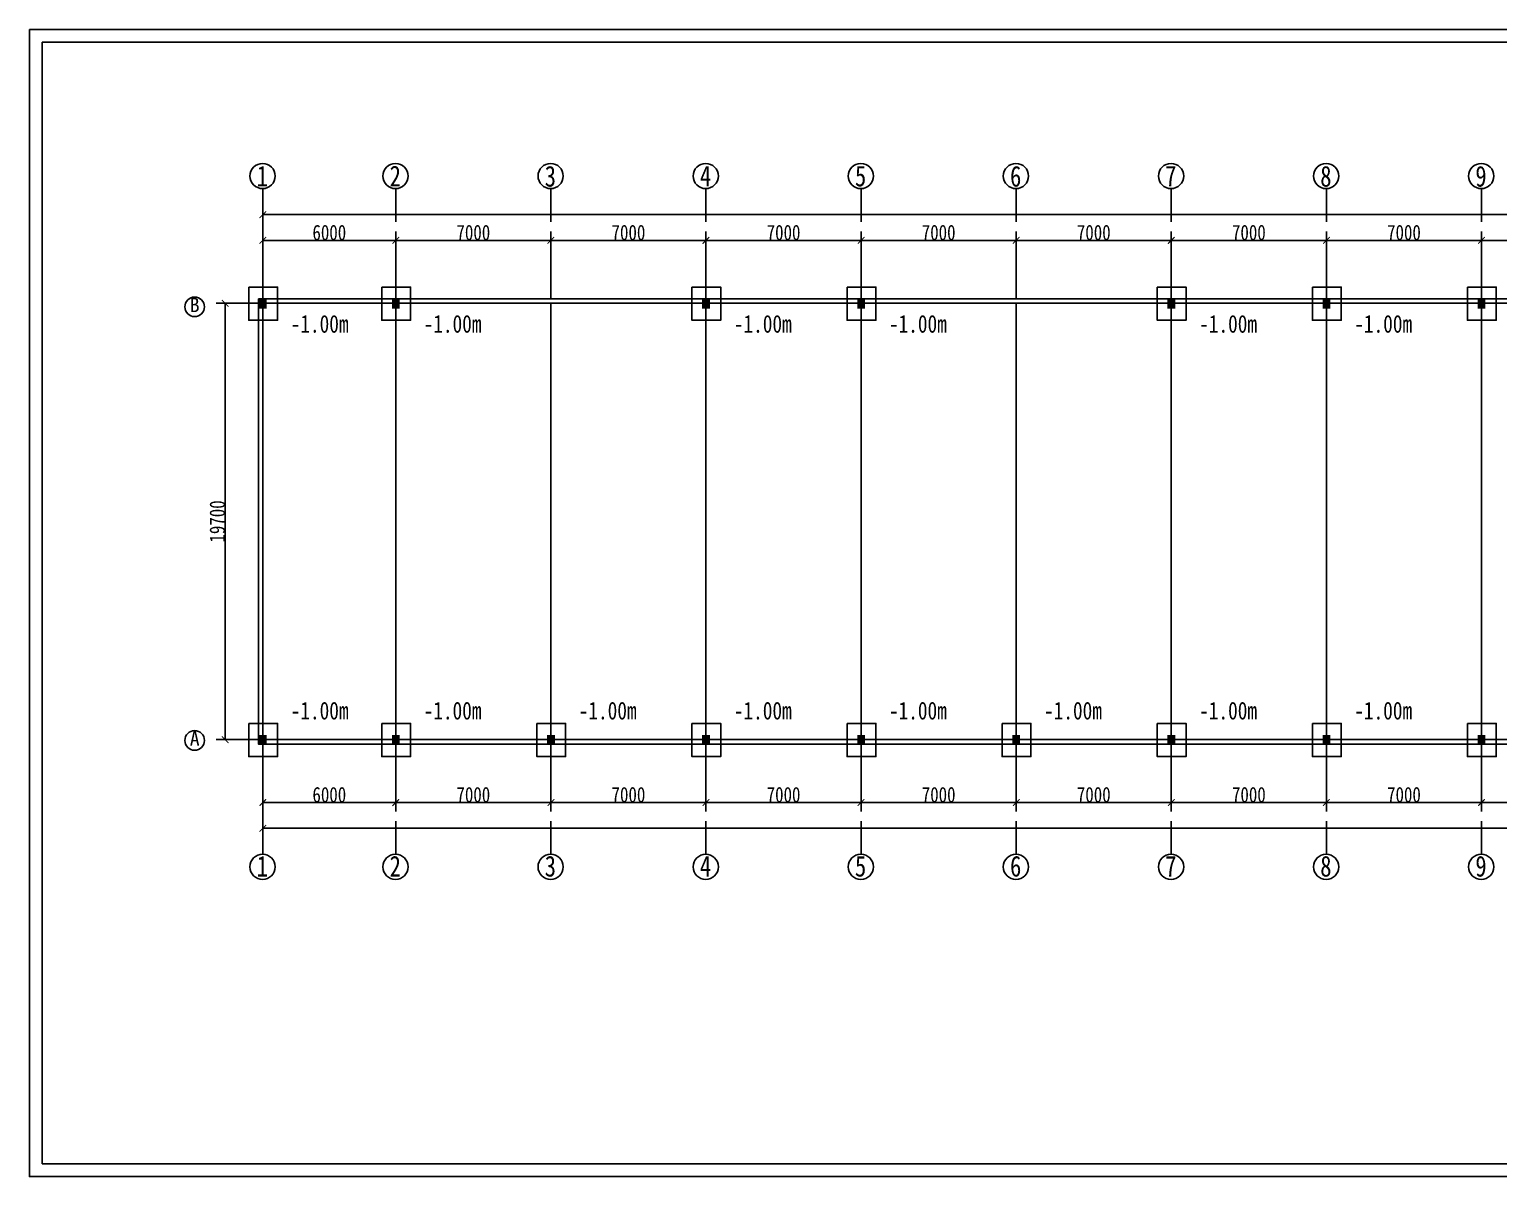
# Model space of a CAD drawing. Header units: millimetres. Extents: x 92079 to 624077, y -488988 to -181668.
# Drawn here: x 155142 to 221450, y -233464 to -181668 of the extents above; entities that cross this region are included whole.
import ezdxf

# ---------------------------------------------------------------- set-up
doc = ezdxf.new("R2010")
doc.units = ezdxf.units.MM
doc.header["$PDMODE"] = 1
doc.layers.add('PUB_TEXT', color=7, linetype='Continuous')
doc.layers.add('粗线', color=7, linetype='Continuous')
doc.styles.add('H1', font='')
doc.styles.add('STYLE1', font='', dxfattribs={"width": 0.8})
doc.styles.add('仿宋', font='', dxfattribs={"width": 0.8})
doc.styles.get('H1').set_extended_font_data('SimSun')
doc.styles.get('STYLE1').set_extended_font_data('SimSun')
doc.styles.get('仿宋').set_extended_font_data('FangSong_GB2312')
doc.dimstyles.new('副本 ISO-25', dxfattribs={"dimtxt": 250, "dimasz": 400, "dimexe": 400, "dimexo": 200, "dimgap": 0.3, "dimtad": 1, "dimtoh": 1, "dimdec": 0, "dimtxsty": '仿宋', "dimblk": 'ARCHTICK', "dimcen": 25, "dimaunit": 1, "dimadec": 3, "dimazin": 0, "dimtfac": 1, "dimtdec": 0, "dimtmove": 0, "dimatfit": 3, "dimldrblk": 'ARCHTICK', "dimfxl": 1, "dimarcsym": 0})

# ---------------------------------------------------------------- blocks, each defined once
blk = doc.blocks.new('_ArchTick')
at = {"color": 0, "linetype": 'ByBlock', "const_width": 0.15}
blk.add_lwpolyline([(-0.5, -0.5), (0.5, 0.5)], dxfattribs=at)
blk = doc.blocks.new('*D35')
at = {"layer": 'Defpoints', "color": 0}
for p in [(165678, -213734), (171678, -213734), (171678, -216574)]:
    blk.add_point(p, dxfattribs=at)
at = {"layer": '粗线', "color": 0, "lineweight": -2}
for p, q in [((165678, -213934), (165678, -216974)), ((171678, -213934), (171678, -216974)), ((165678, -216574), (171678, -216574))]:
    blk.add_line(p, q, dxfattribs=at)
at = {"layer": '粗线', "color": 0, "lineweight": -2, "xscale": 300, "yscale": 300, "zscale": 300, "rotation": 180}
blk.add_blockref('_ArchTick', (165678, -216574), dxfattribs=at)
at = {"layer": '粗线', "color": 0, "lineweight": -2, "xscale": 300, "yscale": 300, "zscale": 300}
blk.add_blockref('_ArchTick', (171678, -216574), dxfattribs=at)
at = {"layer": '粗线', "color": 0, "insert": (168678, -216224), "char_height": 700, "attachment_point": 5, "style": '仿宋'}
blk.add_mtext('6000', dxfattribs=at)
blk = doc.blocks.new('*D36')
at = {"layer": 'Defpoints', "color": 0}
for p in [(171678, -213734), (178678, -213734), (178678, -216574)]:
    blk.add_point(p, dxfattribs=at)
at = {"layer": '粗线', "color": 0, "lineweight": -2}
for p, q in [((171678, -213934), (171678, -216974)), ((178678, -213934), (178678, -216974)), ((171678, -216574), (178678, -216574))]:
    blk.add_line(p, q, dxfattribs=at)
at = {"layer": '粗线', "color": 0, "lineweight": -2, "xscale": 300, "yscale": 300, "zscale": 300, "rotation": 180}
blk.add_blockref('_ArchTick', (171678, -216574), dxfattribs=at)
at = {"layer": '粗线', "color": 0, "lineweight": -2, "xscale": 300, "yscale": 300, "zscale": 300}
blk.add_blockref('_ArchTick', (178678, -216574), dxfattribs=at)
at = {"layer": '粗线', "color": 0, "insert": (175178, -216224), "char_height": 700, "attachment_point": 5, "style": '仿宋'}
blk.add_mtext('7000', dxfattribs=at)
blk = doc.blocks.new('*D37')
at = {"layer": 'Defpoints', "color": 0}
for p in [(178678, -213734), (185678, -213734), (185678, -216574)]:
    blk.add_point(p, dxfattribs=at)
at = {"layer": '粗线', "color": 0, "lineweight": -2}
for p, q in [((178678, -213934), (178678, -216974)), ((185678, -213934), (185678, -216974)), ((178678, -216574), (185678, -216574))]:
    blk.add_line(p, q, dxfattribs=at)
at = {"layer": '粗线', "color": 0, "lineweight": -2, "xscale": 300, "yscale": 300, "zscale": 300, "rotation": 180}
blk.add_blockref('_ArchTick', (178678, -216574), dxfattribs=at)
at = {"layer": '粗线', "color": 0, "lineweight": -2, "xscale": 300, "yscale": 300, "zscale": 300}
blk.add_blockref('_ArchTick', (185678, -216574), dxfattribs=at)
at = {"layer": '粗线', "color": 0, "insert": (182178, -216224), "char_height": 700, "attachment_point": 5, "style": '仿宋'}
blk.add_mtext('7000', dxfattribs=at)
blk = doc.blocks.new('*D38')
at = {"layer": 'Defpoints', "color": 0}
for p in [(185678, -213734), (192678, -213734), (192678, -216574)]:
    blk.add_point(p, dxfattribs=at)
at = {"layer": '粗线', "color": 0, "lineweight": -2}
for p, q in [((185678, -213934), (185678, -216974)), ((192678, -213934), (192678, -216974)), ((185678, -216574), (192678, -216574))]:
    blk.add_line(p, q, dxfattribs=at)
at = {"layer": '粗线', "color": 0, "lineweight": -2, "xscale": 300, "yscale": 300, "zscale": 300, "rotation": 180}
blk.add_blockref('_ArchTick', (185678, -216574), dxfattribs=at)
at = {"layer": '粗线', "color": 0, "lineweight": -2, "xscale": 300, "yscale": 300, "zscale": 300}
blk.add_blockref('_ArchTick', (192678, -216574), dxfattribs=at)
at = {"layer": '粗线', "color": 0, "insert": (189178, -216224), "char_height": 700, "attachment_point": 5, "style": '仿宋'}
blk.add_mtext('7000', dxfattribs=at)
blk = doc.blocks.new('*D39')
at = {"layer": 'Defpoints', "color": 0}
for p in [(192678, -213734), (199678, -213734), (199678, -216574)]:
    blk.add_point(p, dxfattribs=at)
at = {"layer": '粗线', "color": 0, "lineweight": -2}
for p, q in [((192678, -213934), (192678, -216974)), ((199678, -213934), (199678, -216974)), ((192678, -216574), (199678, -216574))]:
    blk.add_line(p, q, dxfattribs=at)
at = {"layer": '粗线', "color": 0, "lineweight": -2, "xscale": 300, "yscale": 300, "zscale": 300, "rotation": 180}
blk.add_blockref('_ArchTick', (192678, -216574), dxfattribs=at)
at = {"layer": '粗线', "color": 0, "lineweight": -2, "xscale": 300, "yscale": 300, "zscale": 300}
blk.add_blockref('_ArchTick', (199678, -216574), dxfattribs=at)
at = {"layer": '粗线', "color": 0, "insert": (196178, -216224), "char_height": 700, "attachment_point": 5, "style": '仿宋'}
blk.add_mtext('7000', dxfattribs=at)
blk = doc.blocks.new('*D40')
at = {"layer": 'Defpoints', "color": 0}
for p in [(199678, -213734), (206678, -213734), (206678, -216574)]:
    blk.add_point(p, dxfattribs=at)
at = {"layer": '粗线', "color": 0, "lineweight": -2}
for p, q in [((199678, -213934), (199678, -216974)), ((206678, -213934), (206678, -216974)), ((199678, -216574), (206678, -216574))]:
    blk.add_line(p, q, dxfattribs=at)
at = {"layer": '粗线', "color": 0, "lineweight": -2, "xscale": 300, "yscale": 300, "zscale": 300, "rotation": 180}
blk.add_blockref('_ArchTick', (199678, -216574), dxfattribs=at)
at = {"layer": '粗线', "color": 0, "lineweight": -2, "xscale": 300, "yscale": 300, "zscale": 300}
blk.add_blockref('_ArchTick', (206678, -216574), dxfattribs=at)
at = {"layer": '粗线', "color": 0, "insert": (203178, -216224), "char_height": 700, "attachment_point": 5, "style": '仿宋'}
blk.add_mtext('7000', dxfattribs=at)
blk = doc.blocks.new('*D41')
at = {"layer": 'Defpoints', "color": 0}
for p in [(206678, -213734), (213678, -213734), (213678, -216574)]:
    blk.add_point(p, dxfattribs=at)
at = {"layer": '粗线', "color": 0, "lineweight": -2}
for p, q in [((206678, -213934), (206678, -216974)), ((213678, -213934), (213678, -216974)), ((206678, -216574), (213678, -216574))]:
    blk.add_line(p, q, dxfattribs=at)
at = {"layer": '粗线', "color": 0, "lineweight": -2, "xscale": 300, "yscale": 300, "zscale": 300, "rotation": 180}
blk.add_blockref('_ArchTick', (206678, -216574), dxfattribs=at)
at = {"layer": '粗线', "color": 0, "lineweight": -2, "xscale": 300, "yscale": 300, "zscale": 300}
blk.add_blockref('_ArchTick', (213678, -216574), dxfattribs=at)
at = {"layer": '粗线', "color": 0, "insert": (210178, -216224), "char_height": 700, "attachment_point": 5, "style": '仿宋'}
blk.add_mtext('7000', dxfattribs=at)
blk = doc.blocks.new('*D42')
at = {"layer": 'Defpoints', "color": 0}
for p in [(213678, -213734), (220678, -213734), (220678, -216574)]:
    blk.add_point(p, dxfattribs=at)
at = {"layer": '粗线', "color": 0, "lineweight": -2}
for p, q in [((213678, -213934), (213678, -216974)), ((220678, -213934), (220678, -216974)), ((213678, -216574), (220678, -216574))]:
    blk.add_line(p, q, dxfattribs=at)
at = {"layer": '粗线', "color": 0, "lineweight": -2, "xscale": 300, "yscale": 300, "zscale": 300, "rotation": 180}
blk.add_blockref('_ArchTick', (213678, -216574), dxfattribs=at)
at = {"layer": '粗线', "color": 0, "lineweight": -2, "xscale": 300, "yscale": 300, "zscale": 300}
blk.add_blockref('_ArchTick', (220678, -216574), dxfattribs=at)
at = {"layer": '粗线', "color": 0, "insert": (217178, -216224), "char_height": 700, "attachment_point": 5, "style": '仿宋'}
blk.add_mtext('7000', dxfattribs=at)
blk = doc.blocks.new('*D43')
at = {"layer": 'Defpoints', "color": 0}
for p in [(220678, -213734), (227678, -213734), (227678, -216574)]:
    blk.add_point(p, dxfattribs=at)
at = {"layer": '粗线', "color": 0, "lineweight": -2}
for p, q in [((220678, -213934), (220678, -216974)), ((227678, -213934), (227678, -216974)), ((220678, -216574), (227678, -216574))]:
    blk.add_line(p, q, dxfattribs=at)
at = {"layer": '粗线', "color": 0, "lineweight": -2, "xscale": 300, "yscale": 300, "zscale": 300, "rotation": 180}
blk.add_blockref('_ArchTick', (220678, -216574), dxfattribs=at)
at = {"layer": '粗线', "color": 0, "lineweight": -2, "xscale": 300, "yscale": 300, "zscale": 300}
blk.add_blockref('_ArchTick', (227678, -216574), dxfattribs=at)
at = {"layer": '粗线', "color": 0, "insert": (224178, -216224), "char_height": 700, "attachment_point": 5, "style": '仿宋'}
blk.add_mtext('7000', dxfattribs=at)
blk = doc.blocks.new('*D10')
at = {"layer": 'Defpoints', "color": 0}
for p in [(165678, -213734), (302178, -213734), (302178, -217736)]:
    blk.add_point(p, dxfattribs=at)
at = {"layer": '粗线', "color": 0, "lineweight": -2}
for p, q in [((165678, -213934), (165678, -218136)), ((302178, -213934), (302178, -218136)), ((165678, -217736), (302178, -217736))]:
    blk.add_line(p, q, dxfattribs=at)
at = {"layer": '粗线', "color": 0, "lineweight": -2, "xscale": 300, "yscale": 300, "zscale": 300, "rotation": 180}
blk.add_blockref('_ArchTick', (165678, -217736), dxfattribs=at)
at = {"layer": '粗线', "color": 0, "lineweight": -2, "xscale": 300, "yscale": 300, "zscale": 300}
blk.add_blockref('_ArchTick', (302178, -217736), dxfattribs=at)
at = {"layer": '粗线', "color": 0, "insert": (233928, -217385), "char_height": 700, "attachment_point": 5, "style": '仿宋'}
blk.add_mtext('136500', dxfattribs=at)
blk = doc.blocks.new('*D12')
at = {"layer": 'Defpoints', "color": 0}
for p in [(171678, -191194), (165678, -194034), (171678, -194034)]:
    blk.add_point(p, dxfattribs=at)
at = {"layer": '粗线', "color": 0, "lineweight": -2}
for p, q in [((165678, -193834), (165678, -190794)), ((171678, -193834), (171678, -190794)), ((165678, -191194), (171678, -191194))]:
    blk.add_line(p, q, dxfattribs=at)
at = {"layer": '粗线', "color": 0, "lineweight": -2, "xscale": 300, "yscale": 300, "zscale": 300, "rotation": 180}
blk.add_blockref('_ArchTick', (165678, -191194), dxfattribs=at)
at = {"layer": '粗线', "color": 0, "lineweight": -2, "xscale": 300, "yscale": 300, "zscale": 300}
blk.add_blockref('_ArchTick', (171678, -191194), dxfattribs=at)
at = {"layer": '粗线', "color": 0, "insert": (168678, -190844), "char_height": 700, "attachment_point": 5, "style": '仿宋'}
blk.add_mtext('6000', dxfattribs=at)
blk = doc.blocks.new('*D13')
at = {"layer": 'Defpoints', "color": 0}
for p in [(178678, -191194), (171678, -194034), (178678, -194034)]:
    blk.add_point(p, dxfattribs=at)
at = {"layer": '粗线', "color": 0, "lineweight": -2}
for p, q in [((171678, -193834), (171678, -190794)), ((178678, -193834), (178678, -190794)), ((171678, -191194), (178678, -191194))]:
    blk.add_line(p, q, dxfattribs=at)
at = {"layer": '粗线', "color": 0, "lineweight": -2, "xscale": 300, "yscale": 300, "zscale": 300, "rotation": 180}
blk.add_blockref('_ArchTick', (171678, -191194), dxfattribs=at)
at = {"layer": '粗线', "color": 0, "lineweight": -2, "xscale": 300, "yscale": 300, "zscale": 300}
blk.add_blockref('_ArchTick', (178678, -191194), dxfattribs=at)
at = {"layer": '粗线', "color": 0, "insert": (175178, -190844), "char_height": 700, "attachment_point": 5, "style": '仿宋'}
blk.add_mtext('7000', dxfattribs=at)
blk = doc.blocks.new('*D14')
at = {"layer": 'Defpoints', "color": 0}
for p in [(185678, -191194), (178678, -194034), (185678, -194034)]:
    blk.add_point(p, dxfattribs=at)
at = {"layer": '粗线', "color": 0, "lineweight": -2}
for p, q in [((178678, -193834), (178678, -190794)), ((185678, -193834), (185678, -190794)), ((178678, -191194), (185678, -191194))]:
    blk.add_line(p, q, dxfattribs=at)
at = {"layer": '粗线', "color": 0, "lineweight": -2, "xscale": 300, "yscale": 300, "zscale": 300, "rotation": 180}
blk.add_blockref('_ArchTick', (178678, -191194), dxfattribs=at)
at = {"layer": '粗线', "color": 0, "lineweight": -2, "xscale": 300, "yscale": 300, "zscale": 300}
blk.add_blockref('_ArchTick', (185678, -191194), dxfattribs=at)
at = {"layer": '粗线', "color": 0, "insert": (182178, -190844), "char_height": 700, "attachment_point": 5, "style": '仿宋'}
blk.add_mtext('7000', dxfattribs=at)
blk = doc.blocks.new('*D15')
at = {"layer": 'Defpoints', "color": 0}
for p in [(192678, -191194), (185678, -194034), (192678, -194034)]:
    blk.add_point(p, dxfattribs=at)
at = {"layer": '粗线', "color": 0, "lineweight": -2}
for p, q in [((185678, -193834), (185678, -190794)), ((192678, -193834), (192678, -190794)), ((185678, -191194), (192678, -191194))]:
    blk.add_line(p, q, dxfattribs=at)
at = {"layer": '粗线', "color": 0, "lineweight": -2, "xscale": 300, "yscale": 300, "zscale": 300, "rotation": 180}
blk.add_blockref('_ArchTick', (185678, -191194), dxfattribs=at)
at = {"layer": '粗线', "color": 0, "lineweight": -2, "xscale": 300, "yscale": 300, "zscale": 300}
blk.add_blockref('_ArchTick', (192678, -191194), dxfattribs=at)
at = {"layer": '粗线', "color": 0, "insert": (189178, -190844), "char_height": 700, "attachment_point": 5, "style": '仿宋'}
blk.add_mtext('7000', dxfattribs=at)
blk = doc.blocks.new('*D16')
at = {"layer": 'Defpoints', "color": 0}
for p in [(199678, -191194), (192678, -194034), (199678, -194034)]:
    blk.add_point(p, dxfattribs=at)
at = {"layer": '粗线', "color": 0, "lineweight": -2}
for p, q in [((192678, -193834), (192678, -190794)), ((199678, -193834), (199678, -190794)), ((192678, -191194), (199678, -191194))]:
    blk.add_line(p, q, dxfattribs=at)
at = {"layer": '粗线', "color": 0, "lineweight": -2, "xscale": 300, "yscale": 300, "zscale": 300, "rotation": 180}
blk.add_blockref('_ArchTick', (192678, -191194), dxfattribs=at)
at = {"layer": '粗线', "color": 0, "lineweight": -2, "xscale": 300, "yscale": 300, "zscale": 300}
blk.add_blockref('_ArchTick', (199678, -191194), dxfattribs=at)
at = {"layer": '粗线', "color": 0, "insert": (196178, -190844), "char_height": 700, "attachment_point": 5, "style": '仿宋'}
blk.add_mtext('7000', dxfattribs=at)
blk = doc.blocks.new('*D17')
at = {"layer": 'Defpoints', "color": 0}
for p in [(206678, -191194), (199678, -194034), (206678, -194034)]:
    blk.add_point(p, dxfattribs=at)
at = {"layer": '粗线', "color": 0, "lineweight": -2}
for p, q in [((199678, -193834), (199678, -190794)), ((206678, -193834), (206678, -190794)), ((199678, -191194), (206678, -191194))]:
    blk.add_line(p, q, dxfattribs=at)
at = {"layer": '粗线', "color": 0, "lineweight": -2, "xscale": 300, "yscale": 300, "zscale": 300, "rotation": 180}
blk.add_blockref('_ArchTick', (199678, -191194), dxfattribs=at)
at = {"layer": '粗线', "color": 0, "lineweight": -2, "xscale": 300, "yscale": 300, "zscale": 300}
blk.add_blockref('_ArchTick', (206678, -191194), dxfattribs=at)
at = {"layer": '粗线', "color": 0, "insert": (203178, -190844), "char_height": 700, "attachment_point": 5, "style": '仿宋'}
blk.add_mtext('7000', dxfattribs=at)
blk = doc.blocks.new('*D18')
at = {"layer": 'Defpoints', "color": 0}
for p in [(213678, -191194), (206678, -194034), (213678, -194034)]:
    blk.add_point(p, dxfattribs=at)
at = {"layer": '粗线', "color": 0, "lineweight": -2}
for p, q in [((206678, -193834), (206678, -190794)), ((213678, -193834), (213678, -190794)), ((206678, -191194), (213678, -191194))]:
    blk.add_line(p, q, dxfattribs=at)
at = {"layer": '粗线', "color": 0, "lineweight": -2, "xscale": 300, "yscale": 300, "zscale": 300, "rotation": 180}
blk.add_blockref('_ArchTick', (206678, -191194), dxfattribs=at)
at = {"layer": '粗线', "color": 0, "lineweight": -2, "xscale": 300, "yscale": 300, "zscale": 300}
blk.add_blockref('_ArchTick', (213678, -191194), dxfattribs=at)
at = {"layer": '粗线', "color": 0, "insert": (210178, -190844), "char_height": 700, "attachment_point": 5, "style": '仿宋'}
blk.add_mtext('7000', dxfattribs=at)
blk = doc.blocks.new('*D19')
at = {"layer": 'Defpoints', "color": 0}
for p in [(220678, -191194), (213678, -194034), (220678, -194034)]:
    blk.add_point(p, dxfattribs=at)
at = {"layer": '粗线', "color": 0, "lineweight": -2}
for p, q in [((213678, -193834), (213678, -190794)), ((220678, -193834), (220678, -190794)), ((213678, -191194), (220678, -191194))]:
    blk.add_line(p, q, dxfattribs=at)
at = {"layer": '粗线', "color": 0, "lineweight": -2, "xscale": 300, "yscale": 300, "zscale": 300, "rotation": 180}
blk.add_blockref('_ArchTick', (213678, -191194), dxfattribs=at)
at = {"layer": '粗线', "color": 0, "lineweight": -2, "xscale": 300, "yscale": 300, "zscale": 300}
blk.add_blockref('_ArchTick', (220678, -191194), dxfattribs=at)
at = {"layer": '粗线', "color": 0, "insert": (217178, -190844), "char_height": 700, "attachment_point": 5, "style": '仿宋'}
blk.add_mtext('7000', dxfattribs=at)
blk = doc.blocks.new('*D20')
at = {"layer": 'Defpoints', "color": 0}
for p in [(227678, -191194), (220678, -194034), (227678, -194034)]:
    blk.add_point(p, dxfattribs=at)
at = {"layer": '粗线', "color": 0, "lineweight": -2}
for p, q in [((220678, -193834), (220678, -190794)), ((227678, -193834), (227678, -190794)), ((220678, -191194), (227678, -191194))]:
    blk.add_line(p, q, dxfattribs=at)
at = {"layer": '粗线', "color": 0, "lineweight": -2, "xscale": 300, "yscale": 300, "zscale": 300, "rotation": 180}
blk.add_blockref('_ArchTick', (220678, -191194), dxfattribs=at)
at = {"layer": '粗线', "color": 0, "lineweight": -2, "xscale": 300, "yscale": 300, "zscale": 300}
blk.add_blockref('_ArchTick', (227678, -191194), dxfattribs=at)
at = {"layer": '粗线', "color": 0, "insert": (224178, -190844), "char_height": 700, "attachment_point": 5, "style": '仿宋'}
blk.add_mtext('7000', dxfattribs=at)
blk = doc.blocks.new('*D32')
at = {"layer": 'Defpoints', "color": 0}
for p in [(302178, -190033), (165678, -194034), (302178, -194034)]:
    blk.add_point(p, dxfattribs=at)
at = {"layer": '粗线', "color": 0, "lineweight": -2}
for p, q in [((165678, -193834), (165678, -189633)), ((302178, -193834), (302178, -189633)), ((165678, -190033), (302178, -190033))]:
    blk.add_line(p, q, dxfattribs=at)
at = {"layer": '粗线', "color": 0, "lineweight": -2, "xscale": 300, "yscale": 300, "zscale": 300, "rotation": 180}
blk.add_blockref('_ArchTick', (165678, -190033), dxfattribs=at)
at = {"layer": '粗线', "color": 0, "lineweight": -2, "xscale": 300, "yscale": 300, "zscale": 300}
blk.add_blockref('_ArchTick', (302178, -190033), dxfattribs=at)
at = {"layer": '粗线', "color": 0, "insert": (233928, -189682), "char_height": 700, "attachment_point": 5, "style": '仿宋'}
blk.add_mtext('136500', dxfattribs=at)
blk = doc.blocks.new('*D11')
at = {"layer": 'Defpoints', "color": 0}
for p in [(163977, -194034), (165678, -194034), (165678, -213734)]:
    blk.add_point(p, dxfattribs=at)
at = {"layer": '粗线', "color": 0, "lineweight": -2}
for p, q in [((165478, -194034), (163577, -194034)), ((163977, -213734), (163977, -194034)), ((165478, -213734), (163577, -213734))]:
    blk.add_line(p, q, dxfattribs=at)
at = {"layer": '粗线', "color": 0, "lineweight": -2, "xscale": 300, "yscale": 300, "zscale": 300}
for p, rotation in [((163977, -194034), 90), ((163977, -213734), 270)]:
    blk.add_blockref('_ArchTick', p, dxfattribs=dict(at, rotation=rotation))
at = {"layer": '粗线', "color": 0, "insert": (163627, -203884), "char_height": 700, "attachment_point": 5, "rotation": 90, "style": '仿宋'}
blk.add_mtext('19700', dxfattribs=at)

msp = doc.modelspace()

# ---------------------------------------------------------------- hatches: boundary and pattern name
for points in [[(165856.271, -194272.554), (165503.771, -194272.554), (165503.771, -193832.554), (165856.271, -193832.554)], [(171856.271, -194272.554), (171503.771, -194272.554), (171503.771, -193832.554), (171856.271, -193832.554)], [(185856.271, -194272.554), (185503.771, -194272.554), (185503.771, -193832.554), (185856.271, -193832.554)], [(192856.271, -194272.554), (192503.771, -194272.554), (192503.771, -193832.554), (192856.271, -193832.554)], [(206856.271, -194272.554), (206503.771, -194272.554), (206503.771, -193832.554), (206856.271, -193832.554)], [(213856.271, -194272.554), (213503.771, -194272.554), (213503.771, -193832.554), (213856.271, -193832.554)], [(220856.271, -194272.554), (220503.771, -194272.554), (220503.771, -193832.554), (220856.271, -193832.554)], [(165856.271, -213972.554), (165503.771, -213972.554), (165503.771, -213532.554), (165856.271, -213532.554)], [(171856.271, -213972.554), (171503.771, -213972.554), (171503.771, -213532.554), (171856.271, -213532.554)], [(178856.271, -213972.554), (178503.771, -213972.554), (178503.771, -213532.554), (178856.271, -213532.554)], [(185856.271, -213972.554), (185503.771, -213972.554), (185503.771, -213532.554), (185856.271, -213532.554)], [(192856.271, -213972.554), (192503.771, -213972.554), (192503.771, -213532.554), (192856.271, -213532.554)], [(199856.271, -213972.554), (199503.771, -213972.554), (199503.771, -213532.554), (199856.271, -213532.554)], [(206856.271, -213972.554), (206503.771, -213972.554), (206503.771, -213532.554), (206856.271, -213532.554)], [(213856.271, -213972.554), (213503.771, -213972.554), (213503.771, -213532.554), (213856.271, -213532.554)], [(220856.271, -213972.554), (220503.771, -213972.554), (220503.771, -213532.554), (220856.271, -213532.554)]]:
    msp.add_hatch(color=2).paths.add_polyline_path(points)

# ---------------------------------------------------------------- linework, layer by layer
at = {"color": 2}
for points in [[(165043.771, -193302.554), (166343.771, -193302.554), (166343.771, -194802.554), (165043.771, -194802.554)], [(171043.771, -193302.554), (172343.771, -193302.554), (172343.771, -194802.554), (171043.771, -194802.554)], [(185043.771, -193302.554), (186343.771, -193302.554), (186343.771, -194802.554), (185043.771, -194802.554)], [(192043.771, -193302.554), (193343.771, -193302.554), (193343.771, -194802.554), (192043.771, -194802.554)], [(206043.771, -193302.554), (207343.771, -193302.554), (207343.771, -194802.554), (206043.771, -194802.554)], [(213043.771, -193302.554), (214343.771, -193302.554), (214343.771, -194802.554), (213043.771, -194802.554)], [(220043.771, -193302.554), (221343.771, -193302.554), (221343.771, -194802.554), (220043.771, -194802.554)], [(165043.771, -213002.554), (166343.771, -213002.554), (166343.771, -214502.554), (165043.771, -214502.554)], [(171043.771, -213002.554), (172343.771, -213002.554), (172343.771, -214502.554), (171043.771, -214502.554)], [(178043.771, -213002.554), (179343.771, -213002.554), (179343.771, -214502.554), (178043.771, -214502.554)], [(185043.771, -213002.554), (186343.771, -213002.554), (186343.771, -214502.554), (185043.771, -214502.554)], [(192043.771, -213002.554), (193343.771, -213002.554), (193343.771, -214502.554), (192043.771, -214502.554)], [(199043.771, -213002.554), (200343.771, -213002.554), (200343.771, -214502.554), (199043.771, -214502.554)], [(206043.771, -213002.554), (207343.771, -213002.554), (207343.771, -214502.554), (206043.771, -214502.554)], [(213043.771, -213002.554), (214343.771, -213002.554), (214343.771, -214502.554), (213043.771, -214502.554)], [(220043.771, -213002.554), (221343.771, -213002.554), (221343.771, -214502.554), (220043.771, -214502.554)]]:
    msp.add_lwpolyline(points, close=True, dxfattribs=at)
at = {"layer": '粗线', "color": 7}
for p, q in [((165677.771, -190357.361), (165677.771, -188859.111)), ((171677.771, -190357.361), (171677.771, -188859.111)), ((178677.771, -190357.361), (178677.771, -188859.111)), ((185677.771, -190357.361), (185677.771, -188859.111)), ((192677.771, -190357.361), (192677.771, -188859.111)), ((199677.771, -190357.361), (199677.771, -188859.111)), ((206677.771, -190357.361), (206677.771, -188859.111)), ((213677.771, -190357.361), (213677.771, -188859.111)), ((220677.771, -190357.361), (220677.771, -188859.111)), ((165677.771, -194034.092), (165677.771, -214134.092)), ((302177.771, -194034.092), (165677.771, -194034.092)), ((171677.771, -194034.092), (171677.771, -214134.092)), ((178677.771, -194034.092), (178677.771, -214134.092)), ((185677.771, -194034.092), (185677.771, -214134.092)), ((192677.771, -194034.092), (192677.771, -214134.092)), ((199677.771, -194034.092), (199677.771, -214134.092)), ((206677.771, -194034.092), (206677.771, -214134.092)), ((213677.771, -194034.092), (213677.771, -214134.092)), ((220677.771, -194034.092), (220677.771, -214134.092)), ((165677.771, -213734.092), (302177.771, -213734.092)), ((165677.771, -217410.824), (165677.771, -218909.074)), ((171677.771, -217410.824), (171677.771, -218909.074)), ((178677.771, -217410.824), (178677.771, -218909.074)), ((185677.771, -217410.824), (185677.771, -218909.074)), ((192677.771, -217410.824), (192677.771, -218909.074)), ((199677.771, -217410.824), (199677.771, -218909.074)), ((206677.771, -217410.824), (206677.771, -218909.074)), ((213677.771, -217410.824), (213677.771, -218909.074)), ((220677.771, -217410.824), (220677.771, -218909.074))]:
    msp.add_line(p, q, dxfattribs=at)
for points in [[(155141.694, -181667.922), (311567.71, -181667.922), (311567.71, -233464.405), (155141.694, -233464.405)], [(155722.059, -182248.286), (310987.346, -182248.286), (310987.346, -232884.041), (155722.059, -232884.041)], [(165477.771, -193834.092), (302377.771, -193834.092), (302377.771, -213934.092), (165477.771, -213934.092)], [(165677.771, -194034.092), (302177.771, -194034.092), (302177.771, -213734.092), (165677.771, -213734.092)]]:
    msp.add_lwpolyline(points, close=True, dxfattribs=at)
for centre, radius in [((165666.128, -188289.628), 569.602), ((171666.128, -188289.628), 569.602), ((178666.128, -188289.628), 569.602), ((185666.128, -188289.628), 569.602), ((192666.128, -188289.628), 569.602), ((199666.128, -188289.628), 569.602), ((206666.128, -188289.628), 569.602), ((213666.128, -188289.628), 569.602), ((220666.128, -188289.628), 569.602), ((162599.902, -194193.95), 442.29), ((162599.902, -213770.519), 442.29), ((165666.128, -219478.557), 569.602), ((171666.128, -219478.557), 569.602), ((178666.128, -219478.557), 569.602), ((185666.128, -219478.557), 569.602), ((192666.128, -219478.557), 569.602), ((199666.128, -219478.557), 569.602), ((206666.128, -219478.557), 569.602), ((213666.128, -219478.557), 569.602), ((220666.128, -219478.557), 569.602)]:
    msp.add_circle(centre, radius, dxfattribs=at)

# ---------------------------------------------------------------- texts
at = {"layer": 'PUB_TEXT', "style": 'H1'}
for s, p in [('B', (162382.694, -194432.292)), ('A', (162382.694, -214008.86))]:
    msp.add_text(s, height=648, dxfattribs=at).set_placement(p)
at = {"layer": '粗线', "color": 7, "style": 'STYLE1', "width": 0.8}
for s, height, p in [('1', 936.411, (165399.522, -188761.85)), ('2', 936.411, (171399.522, -188756.619)), ('3', 936.411, (178399.522, -188767.082)), ('4', 936.411, (185399.522, -188756.619)), ('5', 936.411, (192399.522, -188756.619)), ('6', 936.411, (199399.522, -188767.082)), ('7', 936.411, (206399.522, -188756.619)), ('8', 936.411, (213399.522, -188767.082)), ('9', 936.411, (220399.522, -188767.082)), ('-1.00m', 800, (166934.268, -195362.238)), ('-1.00m', 800, (172934.268, -195362.238)), ('-1.00m', 800, (186934.268, -195362.238)), ('-1.00m', 800, (193934.268, -195362.238)), ('-1.00m', 800, (207934.268, -195362.238)), ('-1.00m', 800, (214934.268, -195362.238)), ('-1.00m', 800, (166934.268, -212824.456)), ('-1.00m', 800, (172934.268, -212824.456)), ('-1.00m', 800, (179934.268, -212824.456)), ('-1.00m', 800, (186934.268, -212824.456)), ('-1.00m', 800, (193934.268, -212824.456)), ('-1.00m', 800, (200934.268, -212824.456)), ('-1.00m', 800, (207934.268, -212824.456)), ('-1.00m', 800, (214934.268, -212824.456)), ('1', 936.411, (165399.522, -219916.588)), ('2', 936.411, (171399.522, -219916.588)), ('3', 936.411, (178399.522, -219916.588)), ('4', 936.411, (185399.522, -219916.588)), ('5', 936.411, (192399.522, -219916.588)), ('6', 936.411, (199399.522, -219916.588)), ('7', 936.411, (206399.522, -219916.588)), ('8', 936.411, (213399.522, -219916.588)), ('9', 936.411, (220399.522, -219916.588))]:
    msp.add_text(s, height=height, dxfattribs=at).set_placement(p)

# ---------------------------------------------------------------- dimensions: what is measured, and where the dimension line sits
at = {"layer": '粗线', "color": 7}
for p1, p2, distance, picture, middle in [((165677.771, -194034.092), (302177.771, -194034.092), 4001.51, '*D32', (233927.771, -189682.282)), ((165677.771, -213734.092), (165677.771, -194034.092), 1700.553, '*D11', (163626.917, -203884.092)), ((165677.771, -213734.092), (302177.771, -213734.092), -4001.51, '*D10', (233927.771, -217385.303))]:
    dim = msp.add_aligned_dim(p1=p1, p2=p2, distance=distance, dimstyle='副本 ISO-25', override={"dimtxt": 700, "dimasz": 300}, dxfattribs=at)
    dim.commit()
    dim.dimension.update_dxf_attribs({"geometry": picture, "text_midpoint": middle})
for base, p1, p2, picture, middle in [((171677.771, -191193.985), (165677.771, -194034.092), (171677.771, -194034.092), '*D12', (168677.771, -190843.685)), ((178677.771, -191193.985), (171677.771, -194034.092), (178677.771, -194034.092), '*D13', (175177.771, -190843.685)), ((185677.771, -191193.985), (178677.771, -194034.092), (185677.771, -194034.092), '*D14', (182177.771, -190843.685)), ((192677.771, -191193.985), (185677.771, -194034.092), (192677.771, -194034.092), '*D15', (189177.771, -190843.685)), ((199677.771, -191193.985), (192677.771, -194034.092), (199677.771, -194034.092), '*D16', (196177.771, -190843.685)), ((206677.771, -191193.985), (199677.771, -194034.092), (206677.771, -194034.092), '*D17', (203177.771, -190843.685)), ((213677.771, -191193.985), (206677.771, -194034.092), (213677.771, -194034.092), '*D18', (210177.771, -190843.685)), ((220677.771, -191193.985), (213677.771, -194034.092), (220677.771, -194034.092), '*D19', (217177.771, -190843.685)), ((227677.771, -191193.985), (220677.771, -194034.092), (227677.771, -194034.092), '*D20', (224177.771, -190843.685)), ((171677.771, -216574.2), (165677.771, -213734.092), (171677.771, -213734.092), '*D35', (168677.771, -216223.9)), ((178677.771, -216574.2), (171677.771, -213734.092), (178677.771, -213734.092), '*D36', (175177.771, -216223.9)), ((185677.771, -216574.2), (178677.771, -213734.092), (185677.771, -213734.092), '*D37', (182177.771, -216223.9)), ((192677.771, -216574.2), (185677.771, -213734.092), (192677.771, -213734.092), '*D38', (189177.771, -216223.9)), ((199677.771, -216574.2), (192677.771, -213734.092), (199677.771, -213734.092), '*D39', (196177.771, -216223.9)), ((206677.771, -216574.2), (199677.771, -213734.092), (206677.771, -213734.092), '*D40', (203177.771, -216223.9)), ((213677.771, -216574.2), (206677.771, -213734.092), (213677.771, -213734.092), '*D41', (210177.771, -216223.9)), ((220677.771, -216574.2), (213677.771, -213734.092), (220677.771, -213734.092), '*D42', (217177.771, -216223.9)), ((227677.771, -216574.2), (220677.771, -213734.092), (227677.771, -213734.092), '*D43', (224177.771, -216223.9))]:
    dim = msp.add_linear_dim(base=base, p1=p1, p2=p2, dimstyle='副本 ISO-25', override={"dimtxt": 700, "dimasz": 300}, dxfattribs=at)
    dim.commit()
    dim.dimension.update_dxf_attribs({"geometry": picture, "text_midpoint": middle})

doc.saveas('drawing.dxf')
